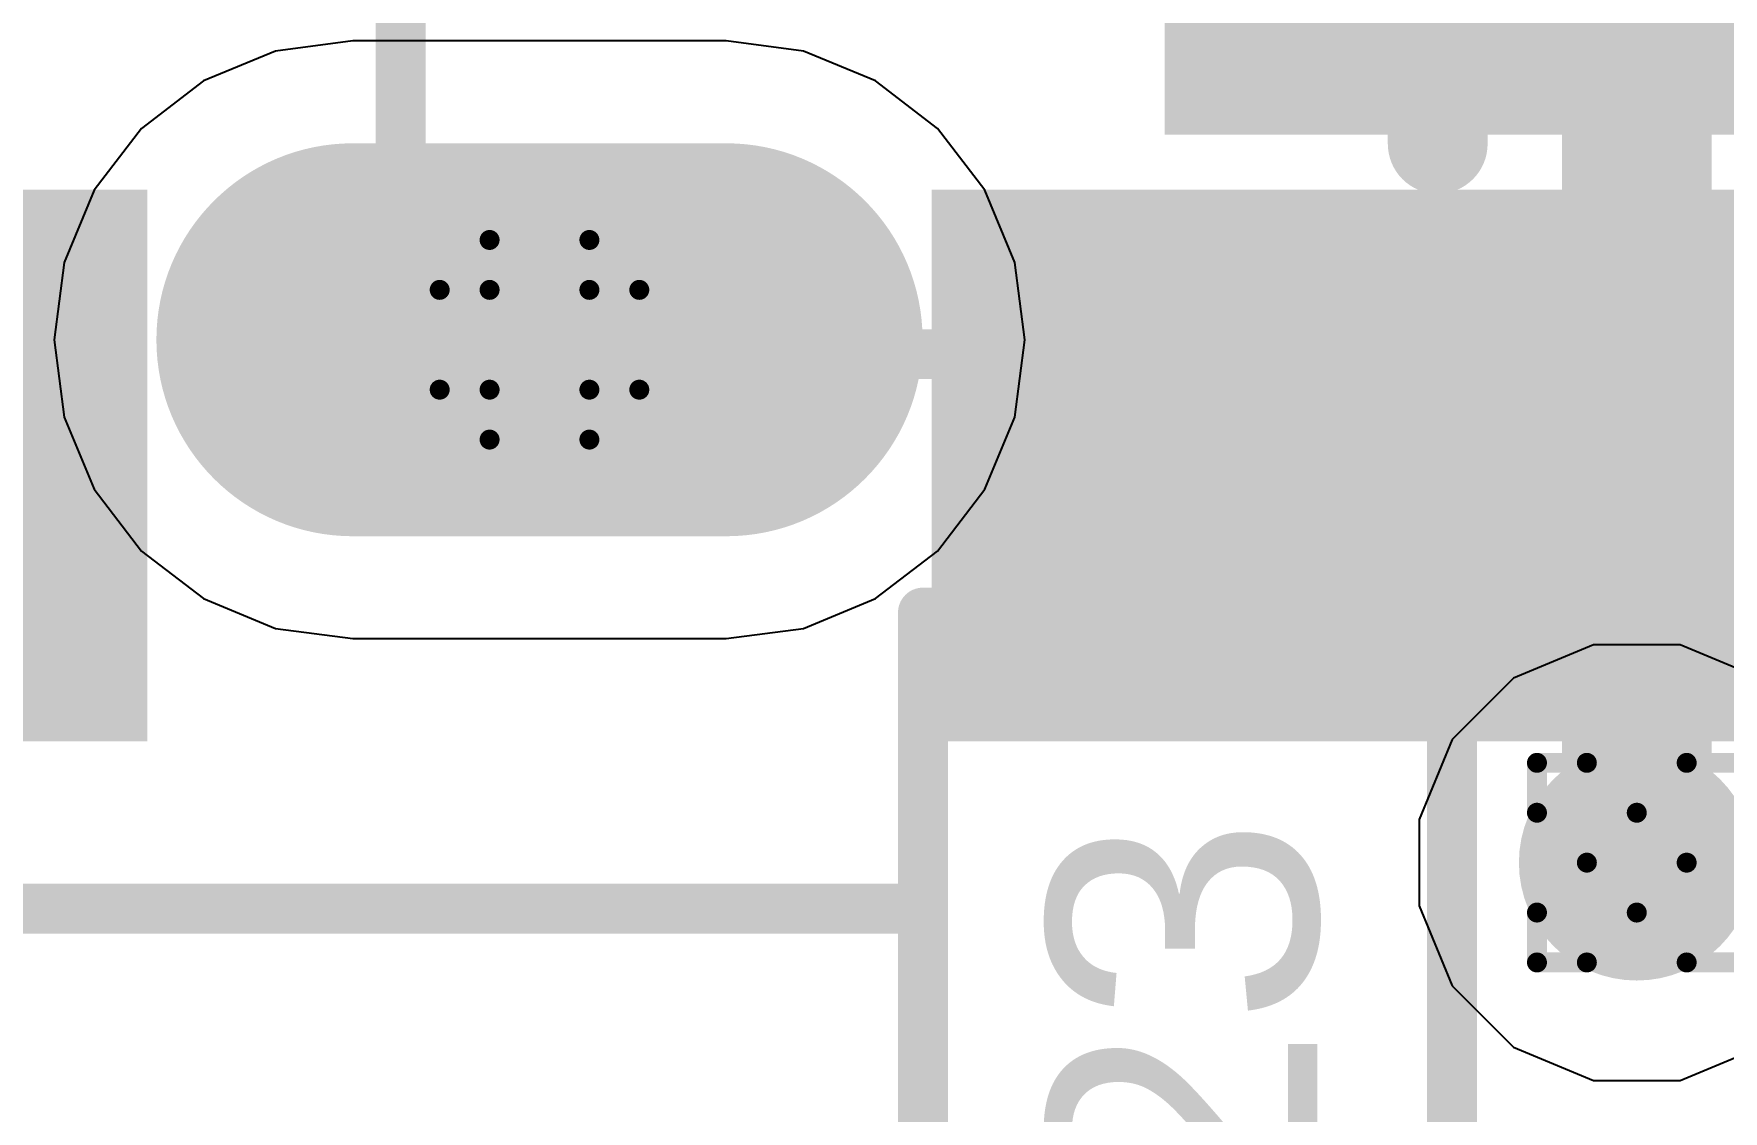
# Model space of a CAD drawing. Header units: inches. Extents: x -6 to 328, y -6 to 90.
# Drawn here: x 30.782 to 35.082, y 1.87 to 4.612 of the extents above; entities that cross this region are included whole.
import ezdxf

# ---------------------------------------------------------------- set-up
doc = ezdxf.new("R2010")
doc.units = ezdxf.units.IN
for name, color, linetype in [('Bottom Layer', 5, 'Continuous'), ('Bottom Overlay', 54, 'Continuous'), ('Bottom Paste', 16, 'Continuous'), ('Bottom Solder', 6, 'Continuous'), ('Drill Drawing', 1, 'Continuous'), ('GND', 76, 'Continuous'), ('Pad Holes', 156, 'Continuous'), ('PWR', 16, 'Continuous'), ('Top Layer', 1, 'Continuous'), ('Top Overlay', 2, 'Continuous'), ('Top Paste', 8, 'Continuous'), ('Top Solder', 216, 'Continuous'), ('Via Holes', 16, 'Continuous')]:
    doc.layers.add(name, color=color, linetype=linetype)
doc.styles.add('Arial', font='', dxfattribs={"height": 0.2})
doc.styles.get('Arial').set_extended_font_data('Arial')

# ---------------------------------------------------------------- blocks, each defined once
blk = doc.blocks.new('M55_7013242R_B_49')
at = {"layer": 'Bottom Layer'}
for points in [[(12.62, 1.1), (11.42, 1.1), (11.42, 3.8), (12.62, 3.8)], [(12.62, -3.8), (11.42, -3.8), (11.42, -1.1), (12.62, -1.1)]]:
    blk.add_hatch(color=5, dxfattribs=at).paths.add_polyline_path(points)
at = {"layer": 'Bottom Paste'}
for points in [[(12.62, 1.1), (11.42, 1.1), (11.42, 3.8), (12.62, 3.8)], [(12.62, -3.8), (11.42, -3.8), (11.42, -1.1), (12.62, -1.1)]]:
    blk.add_hatch(color=16, dxfattribs=at).paths.add_polyline_path(points)
at = {"layer": 'Bottom Solder'}
for points in [[(12.7216, 0.9984), (11.3184, 0.9984), (11.3184, 3.9016), (12.7216, 3.9016)], [(12.7216, -3.9016), (11.3184, -3.9016), (11.3184, -0.9984), (12.7216, -0.9984)]]:
    blk.add_hatch(color=6, dxfattribs=at).paths.add_polyline_path(points)
h = blk.add_hatch(color=6, dxfattribs=at)
edge = h.paths.add_edge_path()
edge.add_arc((11.7, 0), 0.1016, 0, 360)
at = {"layer": 'Pad Holes'}
h = blk.add_hatch(color=7, dxfattribs=at)
edge = h.paths.add_edge_path()
edge.add_arc((11.7, 0.475), 0.5, 0, 180)
edge.add_line((11.2, 0.475), (11.2, -0.475))
edge.add_arc((11.7, -0.475), 0.5, 180, 360)
edge.add_line((12.2, -0.475), (12.2, 0.475))
at = {"layer": 'Top Solder'}
h = blk.add_hatch(color=216, dxfattribs=at)
edge = h.paths.add_edge_path()
edge.add_arc((11.7, 0), 0.1016, 0, 360)
at = {"layer": 'Bottom Overlay'}
blk.add_lwpolyline([(11.2014, 2.286, 0.254, 0.254, 0), (10.1346, 2.286, 0.254, 0.254, 0)], format="xyseb", dxfattribs=at)
blk.add_lwpolyline([(11.1379, 2.286, 0.127, 0.127, 1), (11.2649, 2.286, 0.127, 0.127, 1)], format="xyseb", close=True, dxfattribs=at)
blk = doc.blocks.new('HDR1X3_SMD_50')
at = {"layer": 'Top Layer'}
blk.add_hatch(color=1, dxfattribs=at).paths.add_polyline_path([(3.175, 0.7), (1.905, 0.7), (1.905, 2.9), (3.175, 2.9)])
at = {"layer": 'Top Paste'}
blk.add_hatch(color=8, dxfattribs=at).paths.add_polyline_path([(3.175, 0.7), (1.905, 0.7), (1.905, 2.9), (3.175, 2.9)])
at = {"layer": 'Top Solder'}
blk.add_hatch(color=216, dxfattribs=at).paths.add_polyline_path([(3.2766, 0.5984), (1.8034, 0.5984), (1.8034, 3.0016), (3.2766, 3.0016)])
at = {"layer": 'Top Overlay'}
for points in [[(3.8354, -1.3462, 0.127, 0.127, 0), (3.8354, 0.8636, 0.127, 0.127, 0)], [(3.8354, -1.3462, 0.127, 0.127, 0), (1.0922, -1.3462, 0.127, 0.127, 0)]]:
    blk.add_lwpolyline(points, format="xyseb", dxfattribs=at)
for points in [[(3.8037, 0.8636, 0.0635, 0.0635, 1), (3.8672, 0.8636, 0.0635, 0.0635, 1)], [(3.8037, -1.3462, 0.0635, 0.0635, 1), (3.8672, -1.3462, 0.0635, 0.0635, 1)], [(3.8037, -1.3462, 0.0635, 0.0635, 1), (3.8672, -1.3462, 0.0635, 0.0635, 1)]]:
    blk.add_lwpolyline(points, format="xyseb", close=True, dxfattribs=at)

msp = doc.modelspace()

# ---------------------------------------------------------------- hatches: boundary and pattern name
at = {"layer": 'Bottom Layer'}
h = msp.add_hatch(color=5, dxfattribs=at)
edge = h.paths.add_edge_path()
edge.add_arc((34.8616, 2.5029), 0.3, 0, 360)
at = {"layer": 'GND'}
h = msp.add_hatch(color=76, dxfattribs=at)
edge = h.paths.add_edge_path()
edge.add_arc((34.8616, 2.5029), 0.3, 0, 360)
at = {"layer": 'PWR'}
h = msp.add_hatch(color=16, dxfattribs=at)
edge = h.paths.add_edge_path()
edge.add_arc((34.8616, 2.5029), 0.3, 0, 360)
at = {"layer": 'Top Layer'}
h = msp.add_hatch(color=1, dxfattribs=at)
edge = h.paths.add_edge_path()
edge.add_arc((34.8616, 2.5029), 0.3, 0, 360)
at = {"layer": 'Via Holes'}
h = msp.add_hatch(color=7, dxfattribs=at)
edge = h.paths.add_edge_path()
edge.add_arc((34.8616, 2.5029), 0.15, 0, 360)

# ---------------------------------------------------------------- linework, layer by layer
at = {"layer": 'Bottom Layer'}
for p, q in [((31.3972, 4.5681), (31.2137, 4.4921)), ((31.594, 4.594), (31.3972, 4.5681)), ((32.544, 4.594), (31.594, 4.594)), ((32.7408, 4.5681), (32.544, 4.594)), ((32.9242, 4.4921), (32.7408, 4.5681)), ((31.2137, 4.4921), (31.0562, 4.3713)), ((33.0817, 4.3713), (32.9242, 4.4921)), ((31.0562, 4.3713), (30.9354, 4.2138)), ((33.2026, 4.2138), (33.0817, 4.3713)), ((30.9354, 4.2138), (30.8594, 4.0303)), ((33.2786, 4.0303), (33.2026, 4.2138)), ((30.8594, 4.0303), (30.8335, 3.8335)), ((33.3045, 3.8335), (33.2786, 4.0303)), ((30.8335, 3.8335), (30.8594, 3.6367)), ((33.2786, 3.6367), (33.3045, 3.8335)), ((30.8594, 3.6367), (30.9354, 3.4532)), ((33.2026, 3.4532), (33.2786, 3.6367)), ((30.9354, 3.4532), (31.0562, 3.2957)), ((33.0817, 3.2957), (33.2026, 3.4532)), ((31.0562, 3.2957), (31.2137, 3.1749)), ((32.9242, 3.1749), (33.0817, 3.2957)), ((31.2137, 3.1749), (31.3972, 3.0989)), ((32.7408, 3.0989), (32.9242, 3.1749)), ((31.3972, 3.0989), (31.594, 3.073)), ((32.544, 3.073), (32.7408, 3.0989)), ((31.594, 3.073), (32.544, 3.073))]:
    msp.add_line(p, q, dxfattribs=at)
for points in [[(34.519, 3.5135, 0.254, 0.254, 0), (34.8616, 3.1709, 0.254, 0.254, 0)], [(34.8616, 2.5029, 0.381, 0.381, 0), (34.8616, 3.1709, 0.381, 0.381, 0)]]:
    msp.add_lwpolyline(points, format="xyseb", dxfattribs=at)
for points in [[(34.4555, 3.5135, 0.127, 0.127, 1), (34.5825, 3.5135, 0.127, 0.127, 1)], [(34.7664, 3.1709, 0.1905, 0.1905, 1), (34.9569, 3.1709, 0.1905, 0.1905, 1)], [(34.7981, 3.1709, 0.127, 0.127, 1), (34.9251, 3.1709, 0.127, 0.127, 1)], [(34.7664, 2.5029, 0.1905, 0.1905, 1), (34.9569, 2.5029, 0.1905, 0.1905, 1)]]:
    msp.add_lwpolyline(points, format="xyseb", close=True, dxfattribs=at)
at = {"layer": 'Drill Drawing'}
for points in [[(31.942, 3.9605, 0.0508, 0.0508, 0), (31.942, 4.0875, 0.0508, 0.0508, 0)], [(31.942, 4.0875, 0.0508, 0.0508, 0), (32.196, 4.0875, 0.0508, 0.0508, 0)], [(32.196, 3.9605, 0.0508, 0.0508, 0), (32.196, 4.0875, 0.0508, 0.0508, 0)], [(31.815, 3.7065, 0.0508, 0.0508, 0), (31.815, 3.9605, 0.0508, 0.0508, 0)], [(31.815, 3.9605, 0.0508, 0.0508, 0), (31.942, 3.9605, 0.0508, 0.0508, 0)], [(32.196, 3.9605, 0.0508, 0.0508, 0), (32.323, 3.9605, 0.0508, 0.0508, 0)], [(32.323, 3.7065, 0.0508, 0.0508, 0), (32.323, 3.9605, 0.0508, 0.0508, 0)], [(31.815, 3.7065, 0.0508, 0.0508, 0), (31.942, 3.7065, 0.0508, 0.0508, 0)], [(31.942, 3.5795, 0.0508, 0.0508, 0), (31.942, 3.7065, 0.0508, 0.0508, 0)], [(32.196, 3.7065, 0.0508, 0.0508, 0), (32.323, 3.7065, 0.0508, 0.0508, 0)], [(32.196, 3.5795, 0.0508, 0.0508, 0), (32.196, 3.7065, 0.0508, 0.0508, 0)], [(31.942, 3.5795, 0.0508, 0.0508, 0), (32.196, 3.5795, 0.0508, 0.0508, 0)], [(34.6076, 2.6299, 0.0508, 0.0508, 0), (34.6076, 2.7569, 0.0508, 0.0508, 0)], [(34.6076, 2.7569, 0.0508, 0.0508, 0), (34.7346, 2.7569, 0.0508, 0.0508, 0)], [(34.7346, 2.7569, 0.0508, 0.0508, 0), (34.8616, 2.6299, 0.0508, 0.0508, 0)], [(34.8616, 2.6299, 0.0508, 0.0508, 0), (34.9886, 2.7569, 0.0508, 0.0508, 0)], [(34.9886, 2.7569, 0.0508, 0.0508, 0), (35.1156, 2.7569, 0.0508, 0.0508, 0)], [(34.6076, 2.6299, 0.0508, 0.0508, 0), (34.7346, 2.5029, 0.0508, 0.0508, 0)], [(34.9886, 2.5029, 0.0508, 0.0508, 0), (35.1156, 2.6299, 0.0508, 0.0508, 0)], [(34.6076, 2.3759, 0.0508, 0.0508, 0), (34.7346, 2.5029, 0.0508, 0.0508, 0)], [(34.9886, 2.5029, 0.0508, 0.0508, 0), (35.1156, 2.3759, 0.0508, 0.0508, 0)], [(34.6076, 2.2489, 0.0508, 0.0508, 0), (34.6076, 2.3759, 0.0508, 0.0508, 0)], [(34.7346, 2.2489, 0.0508, 0.0508, 0), (34.8616, 2.3759, 0.0508, 0.0508, 0)], [(34.8616, 2.3759, 0.0508, 0.0508, 0), (34.9886, 2.2489, 0.0508, 0.0508, 0)], [(34.6076, 2.2489, 0.0508, 0.0508, 0), (34.7346, 2.2489, 0.0508, 0.0508, 0)], [(34.9886, 2.2489, 0.0508, 0.0508, 0), (35.1156, 2.2489, 0.0508, 0.0508, 0)]]:
    msp.add_lwpolyline(points, format="xyseb", dxfattribs=at)
for points in [[(31.9293, 4.0875, 0.0254, 0.0254, 1), (31.9547, 4.0875, 0.0254, 0.0254, 1)], [(31.9293, 4.0875, 0.0254, 0.0254, 1), (31.9547, 4.0875, 0.0254, 0.0254, 1)], [(32.1833, 4.0875, 0.0254, 0.0254, 1), (32.2087, 4.0875, 0.0254, 0.0254, 1)], [(32.1833, 4.0875, 0.0254, 0.0254, 1), (32.2087, 4.0875, 0.0254, 0.0254, 1)], [(31.8023, 3.9605, 0.0254, 0.0254, 1), (31.8277, 3.9605, 0.0254, 0.0254, 1)], [(31.8023, 3.9605, 0.0254, 0.0254, 1), (31.8277, 3.9605, 0.0254, 0.0254, 1)], [(31.9293, 3.9605, 0.0254, 0.0254, 1), (31.9547, 3.9605, 0.0254, 0.0254, 1)], [(31.9293, 3.9605, 0.0254, 0.0254, 1), (31.9547, 3.9605, 0.0254, 0.0254, 1)], [(32.1833, 3.9605, 0.0254, 0.0254, 1), (32.2087, 3.9605, 0.0254, 0.0254, 1)], [(32.1833, 3.9605, 0.0254, 0.0254, 1), (32.2087, 3.9605, 0.0254, 0.0254, 1)], [(32.3103, 3.9605, 0.0254, 0.0254, 1), (32.3357, 3.9605, 0.0254, 0.0254, 1)], [(32.3103, 3.9605, 0.0254, 0.0254, 1), (32.3357, 3.9605, 0.0254, 0.0254, 1)], [(31.8023, 3.7065, 0.0254, 0.0254, 1), (31.8277, 3.7065, 0.0254, 0.0254, 1)], [(31.8023, 3.7065, 0.0254, 0.0254, 1), (31.8277, 3.7065, 0.0254, 0.0254, 1)], [(31.9293, 3.7065, 0.0254, 0.0254, 1), (31.9547, 3.7065, 0.0254, 0.0254, 1)], [(31.9293, 3.7065, 0.0254, 0.0254, 1), (31.9547, 3.7065, 0.0254, 0.0254, 1)], [(32.1833, 3.7065, 0.0254, 0.0254, 1), (32.2087, 3.7065, 0.0254, 0.0254, 1)], [(32.1833, 3.7065, 0.0254, 0.0254, 1), (32.2087, 3.7065, 0.0254, 0.0254, 1)], [(32.3103, 3.7065, 0.0254, 0.0254, 1), (32.3357, 3.7065, 0.0254, 0.0254, 1)], [(32.3103, 3.7065, 0.0254, 0.0254, 1), (32.3357, 3.7065, 0.0254, 0.0254, 1)], [(31.9293, 3.5795, 0.0254, 0.0254, 1), (31.9547, 3.5795, 0.0254, 0.0254, 1)], [(31.9293, 3.5795, 0.0254, 0.0254, 1), (31.9547, 3.5795, 0.0254, 0.0254, 1)], [(32.1833, 3.5795, 0.0254, 0.0254, 1), (32.2087, 3.5795, 0.0254, 0.0254, 1)], [(32.1833, 3.5795, 0.0254, 0.0254, 1), (32.2087, 3.5795, 0.0254, 0.0254, 1)], [(34.5949, 2.7569, 0.0254, 0.0254, 1), (34.6203, 2.7569, 0.0254, 0.0254, 1)], [(34.5949, 2.7569, 0.0254, 0.0254, 1), (34.6203, 2.7569, 0.0254, 0.0254, 1)], [(34.7219, 2.7569, 0.0254, 0.0254, 1), (34.7473, 2.7569, 0.0254, 0.0254, 1)], [(34.7219, 2.7569, 0.0254, 0.0254, 1), (34.7473, 2.7569, 0.0254, 0.0254, 1)], [(34.9759, 2.7569, 0.0254, 0.0254, 1), (35.0013, 2.7569, 0.0254, 0.0254, 1)], [(34.9759, 2.7569, 0.0254, 0.0254, 1), (35.0013, 2.7569, 0.0254, 0.0254, 1)], [(34.5949, 2.6299, 0.0254, 0.0254, 1), (34.6203, 2.6299, 0.0254, 0.0254, 1)], [(34.5949, 2.6299, 0.0254, 0.0254, 1), (34.6203, 2.6299, 0.0254, 0.0254, 1)], [(34.8489, 2.6299, 0.0254, 0.0254, 1), (34.8743, 2.6299, 0.0254, 0.0254, 1)], [(34.8489, 2.6299, 0.0254, 0.0254, 1), (34.8743, 2.6299, 0.0254, 0.0254, 1)], [(34.7219, 2.5029, 0.0254, 0.0254, 1), (34.7473, 2.5029, 0.0254, 0.0254, 1)], [(34.7219, 2.5029, 0.0254, 0.0254, 1), (34.7473, 2.5029, 0.0254, 0.0254, 1)], [(34.9759, 2.5029, 0.0254, 0.0254, 1), (35.0013, 2.5029, 0.0254, 0.0254, 1)], [(34.9759, 2.5029, 0.0254, 0.0254, 1), (35.0013, 2.5029, 0.0254, 0.0254, 1)], [(34.5949, 2.3759, 0.0254, 0.0254, 1), (34.6203, 2.3759, 0.0254, 0.0254, 1)], [(34.5949, 2.3759, 0.0254, 0.0254, 1), (34.6203, 2.3759, 0.0254, 0.0254, 1)], [(34.8489, 2.3759, 0.0254, 0.0254, 1), (34.8743, 2.3759, 0.0254, 0.0254, 1)], [(34.8489, 2.3759, 0.0254, 0.0254, 1), (34.8743, 2.3759, 0.0254, 0.0254, 1)], [(34.5949, 2.2489, 0.0254, 0.0254, 1), (34.6203, 2.2489, 0.0254, 0.0254, 1)], [(34.5949, 2.2489, 0.0254, 0.0254, 1), (34.6203, 2.2489, 0.0254, 0.0254, 1)], [(34.7219, 2.2489, 0.0254, 0.0254, 1), (34.7473, 2.2489, 0.0254, 0.0254, 1)], [(34.7219, 2.2489, 0.0254, 0.0254, 1), (34.7473, 2.2489, 0.0254, 0.0254, 1)], [(34.9759, 2.2489, 0.0254, 0.0254, 1), (35.0013, 2.2489, 0.0254, 0.0254, 1)], [(34.9759, 2.2489, 0.0254, 0.0254, 1), (35.0013, 2.2489, 0.0254, 0.0254, 1)]]:
    msp.add_lwpolyline(points, format="xyseb", close=True, dxfattribs=at)
at = {"layer": 'GND'}
for p, q in [((31.3972, 4.5681), (31.2137, 4.4921)), ((31.594, 4.594), (31.3972, 4.5681)), ((32.544, 4.594), (31.594, 4.594)), ((32.7408, 4.5681), (32.544, 4.594)), ((32.9242, 4.4921), (32.7408, 4.5681)), ((31.2137, 4.4921), (31.0562, 4.3713)), ((33.0817, 4.3713), (32.9242, 4.4921)), ((31.0562, 4.3713), (30.9354, 4.2138)), ((33.2026, 4.2138), (33.0817, 4.3713)), ((30.9354, 4.2138), (30.8594, 4.0303)), ((33.2786, 4.0303), (33.2026, 4.2138)), ((30.8594, 4.0303), (30.8335, 3.8335)), ((33.3045, 3.8335), (33.2786, 4.0303)), ((30.8335, 3.8335), (30.8594, 3.6367)), ((33.2786, 3.6367), (33.3045, 3.8335)), ((30.8594, 3.6367), (30.9354, 3.4532)), ((33.2026, 3.4532), (33.2786, 3.6367)), ((30.9354, 3.4532), (31.0562, 3.2957)), ((33.0817, 3.2957), (33.2026, 3.4532)), ((31.0562, 3.2957), (31.2137, 3.1749)), ((32.9242, 3.1749), (33.0817, 3.2957)), ((31.2137, 3.1749), (31.3972, 3.0989)), ((32.7408, 3.0989), (32.9242, 3.1749)), ((31.3972, 3.0989), (31.594, 3.073)), ((32.544, 3.073), (32.7408, 3.0989)), ((31.594, 3.073), (32.544, 3.073))]:
    msp.add_line(p, q, dxfattribs=at)
at = {"layer": 'PWR'}
for p, q in [((31.3972, 4.5681), (31.2137, 4.4921)), ((31.594, 4.594), (31.3972, 4.5681)), ((32.544, 4.594), (31.594, 4.594)), ((32.7408, 4.5681), (32.544, 4.594)), ((32.9242, 4.4921), (32.7408, 4.5681)), ((31.2137, 4.4921), (31.0562, 4.3713)), ((33.0817, 4.3713), (32.9242, 4.4921)), ((31.0562, 4.3713), (30.9354, 4.2138)), ((33.2026, 4.2138), (33.0817, 4.3713)), ((30.9354, 4.2138), (30.8594, 4.0303)), ((33.2786, 4.0303), (33.2026, 4.2138)), ((30.8594, 4.0303), (30.8335, 3.8335)), ((33.3045, 3.8335), (33.2786, 4.0303)), ((30.8335, 3.8335), (30.8594, 3.6367)), ((33.2786, 3.6367), (33.3045, 3.8335)), ((30.8594, 3.6367), (30.9354, 3.4532)), ((33.2026, 3.4532), (33.2786, 3.6367)), ((30.9354, 3.4532), (31.0562, 3.2957)), ((33.0817, 3.2957), (33.2026, 3.4532)), ((31.0562, 3.2957), (31.2137, 3.1749)), ((32.9242, 3.1749), (33.0817, 3.2957)), ((31.2137, 3.1749), (31.3972, 3.0989)), ((32.7408, 3.0989), (32.9242, 3.1749)), ((31.3972, 3.0989), (31.594, 3.073)), ((32.544, 3.073), (32.7408, 3.0989)), ((31.594, 3.073), (32.544, 3.073)), ((34.7514, 3.0569), (34.5478, 2.9725)), ((34.9718, 3.0569), (34.7514, 3.0569)), ((35.1754, 2.9725), (34.9718, 3.0569)), ((34.5478, 2.9725), (34.392, 2.8167)), ((34.392, 2.8167), (34.3076, 2.6131)), ((34.3076, 2.6131), (34.3076, 2.3927)), ((34.3076, 2.3927), (34.392, 2.189)), ((34.392, 2.189), (34.5478, 2.0332)), ((34.5478, 2.0332), (34.7514, 1.9489)), ((34.9718, 1.9489), (35.1754, 2.0332)), ((34.7514, 1.9489), (34.9718, 1.9489))]:
    msp.add_line(p, q, dxfattribs=at)
at = {"layer": 'Top Layer'}
for p, q in [((31.3972, 4.5681), (31.2137, 4.4921)), ((31.594, 4.594), (31.3972, 4.5681)), ((32.544, 4.594), (31.594, 4.594)), ((32.7408, 4.5681), (32.544, 4.594)), ((32.9242, 4.4921), (32.7408, 4.5681)), ((31.2137, 4.4921), (31.0562, 4.3713)), ((33.0817, 4.3713), (32.9242, 4.4921)), ((31.0562, 4.3713), (30.9354, 4.2138)), ((33.2026, 4.2138), (33.0817, 4.3713)), ((30.9354, 4.2138), (30.8594, 4.0303)), ((33.2786, 4.0303), (33.2026, 4.2138)), ((30.8594, 4.0303), (30.8335, 3.8335)), ((33.3045, 3.8335), (33.2786, 4.0303)), ((30.8335, 3.8335), (30.8594, 3.6367)), ((33.2786, 3.6367), (33.3045, 3.8335)), ((30.8594, 3.6367), (30.9354, 3.4532)), ((33.2026, 3.4532), (33.2786, 3.6367)), ((30.9354, 3.4532), (31.0562, 3.2957)), ((33.0817, 3.2957), (33.2026, 3.4532)), ((31.0562, 3.2957), (31.2137, 3.1749)), ((32.9242, 3.1749), (33.0817, 3.2957)), ((31.2137, 3.1749), (31.3972, 3.0989)), ((32.7408, 3.0989), (32.9242, 3.1749)), ((31.3972, 3.0989), (31.594, 3.073)), ((32.544, 3.073), (32.7408, 3.0989)), ((31.594, 3.073), (32.544, 3.073))]:
    msp.add_line(p, q, dxfattribs=at)
msp.add_lwpolyline([(34.8616, 2.5029, 0.381, 0.381, 0), (34.8616, 5.0922, 0.381, 0.381, 0)], format="xyseb", dxfattribs=at)
msp.add_lwpolyline([(34.7664, 2.5029, 0.1905, 0.1905, 1), (34.9569, 2.5029, 0.1905, 0.1905, 1)], format="xyseb", close=True, dxfattribs=at)
at = {"layer": 'Top Overlay'}
for points in [[(33.045, 3.1392, 0.127, 0.127, 0), (34.3916, 3.1392, 0.127, 0.127, 0)], [(33.045, -1.8275, 0.127, 0.127, 0), (33.045, 3.1392, 0.127, 0.127, 0)], [(34.3916, 0.8652, 0.127, 0.127, 0), (34.3916, 3.1392, 0.127, 0.127, 0)], [(28.9868, 2.386, 0.127, 0.127, 0), (33.045, 2.386, 0.127, 0.127, 0)]]:
    msp.add_lwpolyline(points, format="xyseb", dxfattribs=at)
for points in [[(33.0132, 3.1392, 0.0635, 0.0635, 1), (33.0767, 3.1392, 0.0635, 0.0635, 1)], [(33.0132, 3.1392, 0.0635, 0.0635, 1), (33.0767, 3.1392, 0.0635, 0.0635, 1)], [(34.3598, 3.1392, 0.0635, 0.0635, 1), (34.4233, 3.1392, 0.0635, 0.0635, 1)], [(34.3598, 3.1392, 0.0635, 0.0635, 1), (34.4233, 3.1392, 0.0635, 0.0635, 1)], [(33.0132, 2.386, 0.0635, 0.0635, 1), (33.0767, 2.386, 0.0635, 0.0635, 1)]]:
    msp.add_lwpolyline(points, format="xyseb", close=True, dxfattribs=at)

# ---------------------------------------------------------------- block references
at = {"rotation": 270}
for name, p in [('M55_7013242R_B_49', (32.069, 15.5335)), ('HDR1X3_SMD_50', (33.0616, 7.6322))]:
    msp.add_blockref(name, p, dxfattribs=at)

# ---------------------------------------------------------------- texts
at = {"layer": 'Top Overlay', "style": 'Arial'}
msp.add_text('R23', height=0.6858, rotation=90, dxfattribs=at).set_placement((34.0482, 0.8652))

doc.saveas('drawing.dxf')
